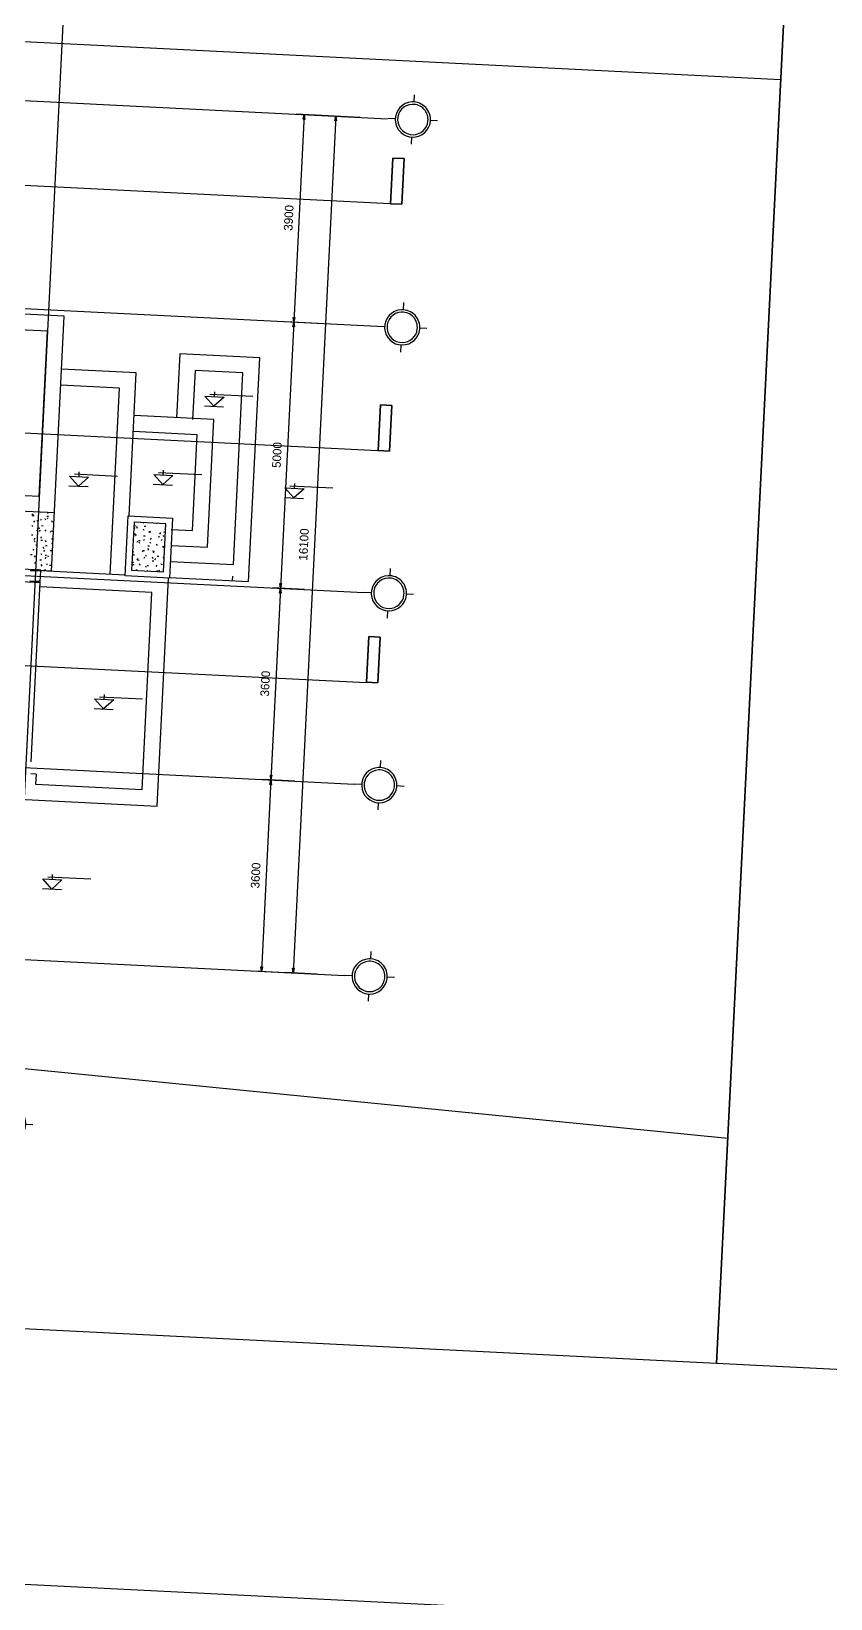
# Model space of a CAD drawing. Extents: x 549999 to 550212, y 1838161 to 1838467.
# Drawn here: x 550093.26 to 550108.26, y 1838333.47 to 1838362.88 of the extents above; entities that cross this region are included whole.
import ezdxf

# ---------------------------------------------------------------- set-up
doc = ezdxf.new("R2010")
doc.units = 0
for name, color, linetype in [('Level 15', 7, 'Continuous'), ('Level 17', 7, 'Continuous'), ('Level 18', 7, 'Continuous'), ('Level 19', 7, 'Continuous'), ('Level 20', 7, 'Continuous'), ('Level 24', 7, 'Continuous'), ('Level 35', 7, 'Continuous'), ('Level 36', 7, 'Continuous'), ('Level 39', 7, 'Continuous'), ('Level 4', 7, 'Continuous'), ('Level 6', 7, 'Continuous'), ('Level 8', 7, 'Continuous')]:
    doc.layers.add(name, color=color, linetype=linetype)

# ---------------------------------------------------------------- blocks, each defined once
blk = doc.blocks.new('GRID_1')
at = {"layer": 'Level 19'}
for p, q in [((0, 0.517), (0, 0.367)), ((-0.517, 0), (-0.367, 0)), ((0.517, 0), (0.367, 0)), ((0, -0.517), (0, -0.367))]:
    blk.add_line(p, q, dxfattribs=at)
for radius, start, end in [(0.367, 86.5906, 185.4173), (0.367, 3.4094, 86.5906), (0.317, 86.5906, 185.4173), (0.317, 3.4094, 86.5906), (0.317, 275.4173, 3.4094), (0.367, 275.4173, 3.4094), (0.367, 185.4173, 275.4173), (0.317, 185.4173, 275.4173)]:
    blk.add_arc((0, 0), radius, start, end, dxfattribs=at)
blk = doc.blocks.new('SECTIO')
at = {"layer": 'Level 17'}
for p, q in [((-0.238, 0), (-0.238, 0.953)), ((-0.238, 0.953), (0, 0.953)), ((0, 0.953), (-0.238, 0.953)), ((-0.238, 0.953), (-0.238, 0)), ((0, 0.953), (0, 0)), ((0, 0), (0, 0.953)), ((0, 0), (-0.238, 0)), ((-0.238, 0), (0, 0))]:
    blk.add_line(p, q, dxfattribs=at)
blk = doc.blocks.new('SPOT_E')
at = {"layer": 'Level 24'}
for p, q in [((0, 0), (-0.2, 0.2)), ((-0.2, 0.2), (0.2, 0.2)), ((0, 0), (-0.2, 0.2)), ((-0.2, 0.2), (0.2, 0.2)), ((-0.2, 0), (0.2, 0)), ((-0.1, 0.25), (0.8, 0.25)), ((0, 0.2), (0, 0.3)), ((0.2, 0.2), (0, 0)), ((0.2, 0.2), (0, 0))]:
    blk.add_line(p, q, dxfattribs=at)

msp = doc.modelspace()

# ---------------------------------------------------------------- linework, layer by layer
at = {"layer": 'Level 15'}
for p, q in [((550093.291, 1838353.789), (550093.278, 1838353.816)), ((550093.296, 1838353.829), (550093.28, 1838353.803)), ((550093.283, 1838353.801), (550093.314, 1838353.799)), ((550093.323, 1838353.702), (550093.307, 1838353.677)), ((550093.37, 1838353.705), (550093.4, 1838353.704)), ((550093.45, 1838353.729), (550093.433, 1838353.704)), ((550093.538, 1838353.71), (550093.524, 1838353.737)), ((550093.557, 1838353.787), (550093.588, 1838353.786)), ((550093.576, 1838353.757), (550093.56, 1838353.731)), ((550093.577, 1838353.833), (550093.566, 1838353.854)), ((550093.661, 1838353.67), (550093.647, 1838353.697)), ((550093.265, 1838353.436), (550093.295, 1838353.434)), ((550093.293, 1838353.585), (550093.28, 1838353.612)), ((550093.361, 1838353.522), (550093.391, 1838353.521)), ((550093.417, 1838353.545), (550093.403, 1838353.572)), ((550093.427, 1838353.526), (550093.411, 1838353.501)), ((550093.454, 1838353.4), (550093.438, 1838353.374)), ((550093.457, 1838353.609), (550093.487, 1838353.608)), ((550093.54, 1838353.505), (550093.526, 1838353.532)), ((550093.63, 1838353.504), (550093.614, 1838353.478)), ((550093.635, 1838353.509), (550093.665, 1838353.507)), ((550095.202, 1838353.572), (550095.185, 1838353.547)), ((550095.197, 1838353.609), (550095.227, 1838353.607)), ((550095.217, 1838353.435), (550095.203, 1838353.462)), ((550095.229, 1838353.446), (550095.212, 1838353.42)), ((550095.256, 1838353.558), (550095.243, 1838353.585)), ((550095.37, 1838353.664), (550095.361, 1838353.651)), ((550095.379, 1838353.519), (550095.366, 1838353.546)), ((550095.37, 1838353.417), (550095.4, 1838353.415)), ((550095.379, 1838353.6), (550095.409, 1838353.598)), ((550095.482, 1838353.5), (550095.465, 1838353.475)), ((550095.466, 1838353.504), (550095.496, 1838353.502)), ((550095.503, 1838353.479), (550095.489, 1838353.506)), ((550095.624, 1838353.644), (550095.62, 1838353.651)), ((550095.644, 1838353.403), (550095.674, 1838353.402)), ((550095.685, 1838353.478), (550095.669, 1838353.452)), ((550095.749, 1838353.4), (550095.735, 1838353.427)), ((550095.74, 1838353.49), (550095.77, 1838353.489)), ((550095.784, 1838353.532), (550095.775, 1838353.55)), ((550093.306, 1838353.169), (550093.289, 1838353.144)), ((550093.328, 1838353.372), (550093.312, 1838353.347)), ((550093.337, 1838353.299), (550093.323, 1838353.326)), ((550093.347, 1838353.248), (550093.378, 1838353.247)), ((550093.443, 1838353.335), (550093.473, 1838353.334)), ((550093.502, 1838353.178), (550093.488, 1838353.205)), ((550093.509, 1838353.147), (550093.492, 1838353.121)), ((550093.542, 1838353.301), (550093.528, 1838353.328)), ((550093.53, 1838353.239), (550093.56, 1838353.238)), ((550093.617, 1838353.143), (550093.647, 1838353.142)), ((550093.658, 1838353.377), (550093.641, 1838353.352)), ((550093.665, 1838353.261), (550093.651, 1838353.288)), ((550095.179, 1838353.108), (550095.165, 1838353.135)), ((550095.177, 1838353.312), (550095.173, 1838353.321)), ((550095.256, 1838353.319), (550095.24, 1838353.294)), ((550095.274, 1838353.33), (550095.304, 1838353.329)), ((550095.3, 1838353.273), (550095.286, 1838353.299)), ((550095.36, 1838353.143), (550095.344, 1838353.118)), ((550095.356, 1838353.143), (550095.386, 1838353.141)), ((550095.382, 1838353.346), (550095.366, 1838353.321)), ((550095.465, 1838353.152), (550095.451, 1838353.178)), ((550095.452, 1838353.23), (550095.482, 1838353.228)), ((550095.505, 1838353.275), (550095.491, 1838353.302)), ((550095.509, 1838353.374), (550095.493, 1838353.348)), ((550095.539, 1838353.134), (550095.569, 1838353.132)), ((550095.563, 1838353.121), (550095.547, 1838353.095)), ((550095.628, 1838353.235), (550095.614, 1838353.262)), ((550095.712, 1838353.351), (550095.696, 1838353.326)), ((550095.739, 1838353.225), (550095.723, 1838353.199)), ((550095.726, 1838353.216), (550095.756, 1838353.215)), ((550095.751, 1838353.195), (550095.737, 1838353.222)), ((550093.247, 1838353.07), (550093.277, 1838353.069)), ((550093.333, 1838353.043), (550093.316, 1838353.017)), ((550093.341, 1838352.89), (550093.328, 1838352.917)), ((550093.387, 1838352.79), (550093.379, 1838352.777)), ((550093.425, 1838352.97), (550093.455, 1838352.968)), ((550093.462, 1838353.055), (550093.449, 1838353.082)), ((550093.464, 1838352.85), (550093.451, 1838352.877)), ((550093.536, 1838353.02), (550093.52, 1838352.995)), ((550093.521, 1838353.057), (550093.551, 1838353.055)), ((550093.563, 1838352.894), (550093.547, 1838352.869)), ((550093.585, 1838353.015), (550093.572, 1838353.042)), ((550093.603, 1838352.869), (550093.633, 1838352.868)), ((550095.16, 1838352.878), (550095.19, 1838352.877)), ((550095.181, 1838352.903), (550095.167, 1838352.93)), ((550095.169, 1838353.061), (550095.199, 1838353.059)), ((550095.261, 1838352.99), (550095.244, 1838352.964)), ((550095.256, 1838352.965), (550095.286, 1838352.963)), ((550095.304, 1838352.864), (550095.29, 1838352.891)), ((550095.387, 1838353.017), (550095.371, 1838352.991)), ((550095.425, 1838353.029), (550095.411, 1838353.055)), ((550095.427, 1838352.824), (550095.414, 1838352.851)), ((550095.434, 1838352.864), (550095.464, 1838352.863)), ((550095.53, 1838352.951), (550095.56, 1838352.95)), ((550095.548, 1838352.989), (550095.535, 1838353.016)), ((550095.59, 1838352.994), (550095.574, 1838352.969)), ((550095.618, 1838352.868), (550095.601, 1838352.843)), ((550095.626, 1838353.038), (550095.656, 1838353.036)), ((550095.713, 1838352.868), (550095.699, 1838352.895)), ((550095.744, 1838352.895), (550095.728, 1838352.87)), ((550095.753, 1838352.991), (550095.739, 1838353.018)), ((550093.507, 1838352.783), (550093.537, 1838352.781)), ((550095.238, 1838352.786), (550095.228, 1838352.77)), ((550095.442, 1838352.764), (550095.438, 1838352.759)), ((550095.612, 1838352.764), (550095.642, 1838352.762)), ((550095.672, 1838352.747), (550095.66, 1838352.772))]:
    msp.add_line(p, q, dxfattribs=at)
at = {"layer": 'Level 18'}
for p, q in [((550093.908, 1838364.078), (550092.847, 1838342.857)), ((550070.811, 1838362.701), (550099.944, 1838361.245)), ((550075.41, 1838358.566), (550099.749, 1838357.35)), ((550080.596, 1838353.301), (550099.5, 1838352.356)), ((550080.416, 1838349.705), (550099.32, 1838348.76)), ((550070.007, 1838346.621), (550099.14, 1838345.165))]:
    msp.add_line(p, q, dxfattribs=at)
at = {"layer": 'Level 20'}
for p, q in [((550098.382, 1838361.323), (550098.187, 1838357.428)), ((550098.831, 1838361.3), (550098.232, 1838361.33)), ((550098.978, 1838361.293), (550098.174, 1838345.213)), ((550099.427, 1838361.271), (550098.828, 1838361.301)), ((550098.187, 1838357.428), (550097.938, 1838352.434)), ((550098.637, 1838357.405), (550098.038, 1838357.435)), ((550098.637, 1838357.405), (550098.038, 1838357.435)), ((550097.938, 1838352.434), (550097.758, 1838348.838)), ((550098.387, 1838352.411), (550097.788, 1838352.441)), ((550098.387, 1838352.411), (550097.788, 1838352.441)), ((550097.758, 1838348.838), (550097.578, 1838345.243)), ((550098.207, 1838348.816), (550097.608, 1838348.846)), ((550098.207, 1838348.816), (550097.608, 1838348.846)), ((550098.028, 1838345.22), (550097.428, 1838345.25)), ((550098.623, 1838345.191), (550098.024, 1838345.221))]:
    msp.add_line(p, q, dxfattribs=at)
for points in [[(550098.363, 1838361.234), (550098.382, 1838361.323), (550098.392, 1838361.233)], [(550098.958, 1838361.205), (550098.978, 1838361.293), (550098.988, 1838361.203)], [(550098.207, 1838357.516), (550098.187, 1838357.428), (550098.177, 1838357.518)], [(550098.168, 1838357.339), (550098.187, 1838357.428), (550098.198, 1838357.338)], [(550097.957, 1838352.522), (550097.938, 1838352.434), (550097.927, 1838352.524)], [(550097.918, 1838352.345), (550097.938, 1838352.434), (550097.948, 1838352.344)], [(550097.739, 1838348.75), (550097.758, 1838348.838), (550097.768, 1838348.748)], [(550097.777, 1838348.927), (550097.758, 1838348.838), (550097.748, 1838348.928)], [(550097.598, 1838345.331), (550097.578, 1838345.243), (550097.568, 1838345.333)], [(550098.193, 1838345.302), (550098.174, 1838345.213), (550098.163, 1838345.303)]]:
    msp.add_lwpolyline(points, close=True, dxfattribs=at)
at = {"layer": 'Level 35'}
for points in [[(550065.469, 1838339.925), (550106.115, 1838337.893), (550107.552, 1838366.635), (550066.906, 1838368.667)], [(550106.115, 1838337.893), (550146.761, 1838335.861), (550148.198, 1838364.603), (550107.552, 1838366.635)], [(550063.425, 1838306.408), (550104.071, 1838304.376), (550105.508, 1838333.118), (550064.862, 1838335.15)]]:
    msp.add_lwpolyline(points, close=True, dxfattribs=at)
at = {"layer": 'Level 36'}
for p, q in [((550070.951, 1838361.104), (550099.992, 1838359.652)), ((550070.719, 1838356.472), (550099.76, 1838355.021)), ((550070.501, 1838352.118), (550099.543, 1838350.666))]:
    msp.add_line(p, q, dxfattribs=at)
at = {"layer": 'Level 39'}
for p, q in [((550093.567, 1838357.258), (550092.269, 1838357.323)), ((550093.412, 1838354.162), (550093.567, 1838357.258)), ((550096.334, 1838356.519), (550096.288, 1838355.6)), ((550097.233, 1838356.474), (550096.334, 1838356.519)), ((550097.053, 1838352.879), (550097.233, 1838356.474)), ((550094.915, 1838356.189), (550093.817, 1838356.244)), ((550094.741, 1838352.694), (550094.915, 1838356.189)), ((550096.374, 1838355.316), (550095.175, 1838355.375)), ((550096.284, 1838353.518), (550096.374, 1838355.316)), ((550092.114, 1838354.227), (550093.412, 1838354.162)), ((550095.884, 1838353.538), (550096.284, 1838353.518)), ((550095.869, 1838352.938), (550097.053, 1838352.879)), ((550097.038, 1838352.579), (550097.042, 1838352.659)), ((550095.525, 1838352.354), (550093.427, 1838352.459)), ((550095.34, 1838348.659), (550095.525, 1838352.354)), ((550093.352, 1838348.944), (550093.252, 1838348.949)), ((550093.352, 1838348.944), (550093.342, 1838348.759)), ((550093.342, 1838348.759), (550095.34, 1838348.659))]:
    msp.add_line(p, q, dxfattribs=at)
at = {"layer": 'Level 4'}
for p, q in [((550095.025, 1838352.665), (550095.081, 1838353.793)), ((550095.081, 1838353.793), (550095.91, 1838353.752)), ((550095.19, 1838353.673), (550095.145, 1838352.774)), ((550095.789, 1838353.643), (550095.19, 1838353.673)), ((550095.91, 1838353.752), (550095.854, 1838352.623)), ((550095.744, 1838352.744), (550095.789, 1838353.643)), ((550093.443, 1838352.774), (550089.663, 1838352.963)), ((550091.599, 1838352.636), (550093.432, 1838352.544)), ((550093.432, 1838352.559), (550093.233, 1838352.569)), ((550093.243, 1838352.769), (550093.442, 1838352.759)), ((550093.432, 1838352.544), (550093.432, 1838352.559)), ((550093.442, 1838352.759), (550093.443, 1838352.774)), ((550095.854, 1838352.623), (550095.025, 1838352.665)), ((550095.145, 1838352.774), (550095.744, 1838352.744))]:
    msp.add_line(p, q, dxfattribs=at)
at = {"layer": 'Level 6'}
for p, q in [((550093.233, 1838352.569), (550093.432, 1838352.559)), ((550093.233, 1838352.569), (550093.432, 1838352.559)), ((550093.442, 1838352.759), (550093.243, 1838352.769)), ((550093.442, 1838352.759), (550093.243, 1838352.769)), ((550093.432, 1838352.559), (550093.442, 1838352.759)), ((550093.432, 1838352.559), (550093.442, 1838352.759))]:
    msp.add_line(p, q, dxfattribs=at)
at = {"layer": 'Level 8'}
for p, q in [((550107.319, 1838361.977), (550074.573, 1838363.614)), ((550093.882, 1838357.543), (550092.299, 1838357.622)), ((550093.642, 1838352.749), (550093.882, 1838357.543)), ((550096.049, 1838356.834), (550095.989, 1838355.635)), ((550097.547, 1838356.759), (550096.049, 1838356.834)), ((550097.337, 1838352.564), (550097.547, 1838356.759)), ((550095.23, 1838356.474), (550093.832, 1838356.544)), ((550095.096, 1838353.792), (550095.23, 1838356.474)), ((550096.688, 1838355.6), (550095.19, 1838355.675)), ((550096.568, 1838353.203), (550096.688, 1838355.6)), ((550093.697, 1838353.847), (550092.099, 1838353.927)), ((550095.884, 1838353.237), (550096.568, 1838353.203)), ((550093.263, 1838349.178), (550093.432, 1838352.544)), ((550095.025, 1838352.68), (550093.442, 1838352.759)), ((550093.443, 1838352.774), (550093.643, 1838352.764)), ((550095.625, 1838348.344), (550095.839, 1838352.624)), ((550095.854, 1838352.638), (550097.337, 1838352.564)), ((550093.028, 1838348.474), (550095.625, 1838348.344)), ((550069.067, 1838345.806), (550106.326, 1838342.114))]:
    msp.add_line(p, q, dxfattribs=at)

# ---------------------------------------------------------------- block references
at = {"layer": 'Level 17', "xscale": 0.9000000000000004, "yscale": -0.9, "rotation": 177.13800620795936}
for p in [(550100, 1838359.65), (550099.77, 1838355.02), (550099.55, 1838350.67)]:
    msp.add_blockref('SECTIO', p, dxfattribs=at)
at = {"layer": 'Level 19', "xscale": 0.9000000000000004}
for p, yscale, rotation in [((550100.42, 1838361.23), 0.9000000000000002, -92.86199379204065), ((550100.22, 1838357.33), 0.9000000000000002, -92.86199379204065), ((550099.97, 1838352.34), 0.9000000000000002, -92.86199379204065), ((550099.79, 1838348.74), 0.9000000000000002, -92.86199379204065), ((550099.61, 1838345.15), 0.9000000000000002, -92.86199379204065), ((550092.83, 1838342.39), 0.9, 177.13800620795936)]:
    msp.add_blockref('GRID_1', p, dxfattribs=dict(at, yscale=yscale, rotation=rotation))
at = {"layer": 'Level 24', "xscale": 0.9000000000000004, "yscale": 0.9, "rotation": -2.8619937920406366}
for p in [(550096.69, 1838355.85), (550094.15, 1838354.35), (550095.73, 1838354.38), (550098.19, 1838354.13), (550094.62, 1838350.17), (550093.65, 1838346.79)]:
    msp.add_blockref('SPOT_E', p, dxfattribs=at)

# ---------------------------------------------------------------- texts
at = {"layer": 'Level 20'}
for s, p in [('3900', (550098.16, 1838359.14)), ('5000', (550097.94, 1838354.69)), ('16100', (550098.44, 1838352.95)), ('3600', (550097.72, 1838350.4)), ('3600', (550097.54, 1838346.8))]:
    msp.add_text(s, height=0.1622, rotation=87.138, dxfattribs=at).set_placement(p)

doc.saveas('drawing.dxf')
